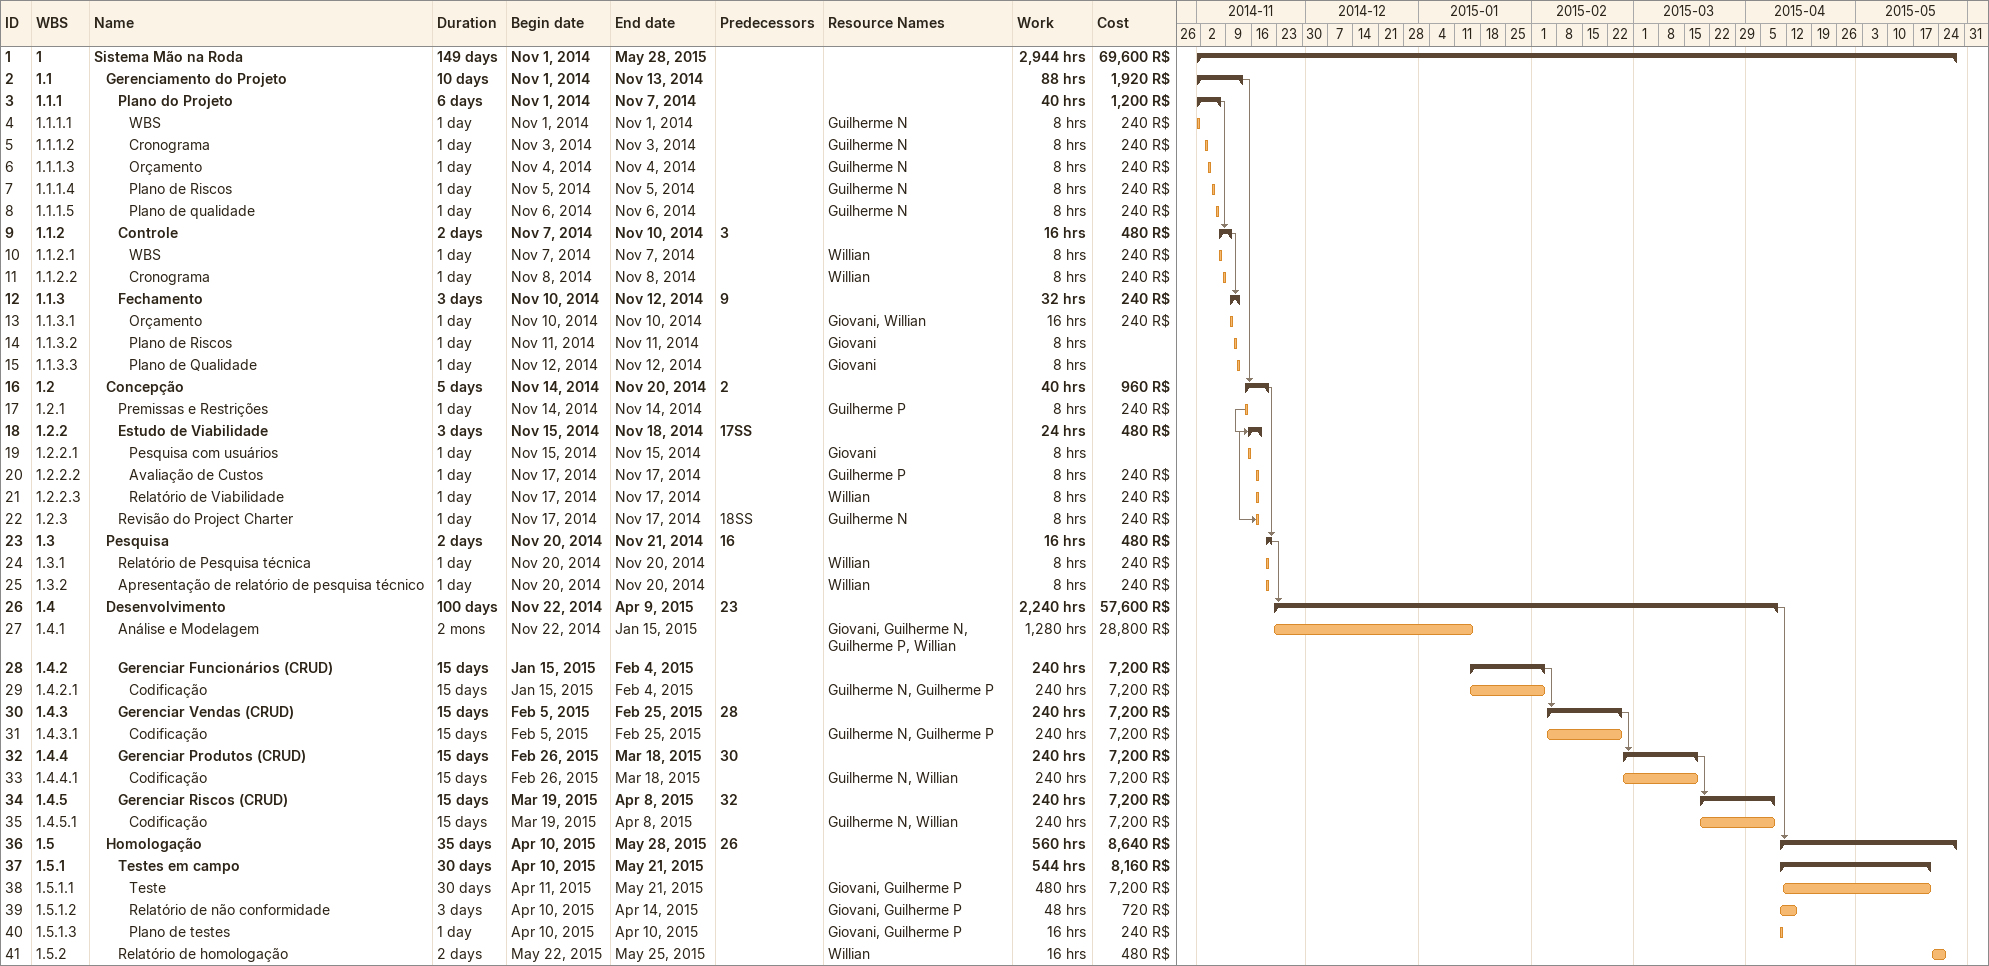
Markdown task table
| ID | WBS | Task | Duration | Start | Finish | Predecessors | Resources | Work (h) | Cost (R$) |
|---|---|---|---|---|---|---|---|---|---|
| 1 | 1 | **Sistema Mão na Roda** | 149d | 2014-11-01 | 2015-05-28 |  |  | 2944 | 69600 |
| 2 | 1.1 | **Gerenciamento do Projeto** | 10d | 2014-11-01 | 2014-11-13 |  |  | 88 | 1920 |
| 3 | 1.1.1 | **Plano do Projeto** | 6d | 2014-11-01 | 2014-11-07 |  |  | 40 | 1200 |
| 4 | 1.1.1.1 | WBS | 1d | 2014-11-01 | 2014-11-01 |  | Guilherme N | 8 | 240 |
| 5 | 1.1.1.2 | Cronograma | 1d | 2014-11-03 | 2014-11-03 |  | Guilherme N | 8 | 240 |
| 6 | 1.1.1.3 | Orçamento | 1d | 2014-11-04 | 2014-11-04 |  | Guilherme N | 8 | 240 |
| 7 | 1.1.1.4 | Plano de Riscos | 1d | 2014-11-05 | 2014-11-05 |  | Guilherme N | 8 | 240 |
| 8 | 1.1.1.5 | Plano de qualidade | 1d | 2014-11-06 | 2014-11-06 |  | Guilherme N | 8 | 240 |
| 9 | 1.1.2 | **Controle** | 2d | 2014-11-07 | 2014-11-10 | 3 |  | 16 | 480 |
| 10 | 1.1.2.1 | WBS | 1d | 2014-11-07 | 2014-11-07 |  | Willian | 8 | 240 |
| 11 | 1.1.2.2 | Cronograma | 1d | 2014-11-08 | 2014-11-08 |  | Willian | 8 | 240 |
| 12 | 1.1.3 | **Fechamento** | 3d | 2014-11-10 | 2014-11-12 | 9 |  | 32 | 240 |
| 13 | 1.1.3.1 | Orçamento | 1d | 2014-11-10 | 2014-11-10 |  | Giovani, Willian | 16 | 240 |
| 14 | 1.1.3.2 | Plano de Riscos | 1d | 2014-11-11 | 2014-11-11 |  | Giovani | 8 |  |
| 15 | 1.1.3.3 | Plano de Qualidade | 1d | 2014-11-12 | 2014-11-12 |  | Giovani | 8 |  |
| 16 | 1.2 | **Concepção** | 5d | 2014-11-14 | 2014-11-20 | 2 |  | 40 | 960 |
| 17 | 1.2.1 | Premissas e Restrições | 1d | 2014-11-14 | 2014-11-14 |  | Guilherme P | 8 | 240 |
| 18 | 1.2.2 | **Estudo de Viabilidade** | 3d | 2014-11-15 | 2014-11-18 | 17SS |  | 24 | 480 |
| 19 | 1.2.2.1 | Pesquisa com usuários | 1d | 2014-11-15 | 2014-11-15 |  | Giovani | 8 |  |
| 20 | 1.2.2.2 | Avaliação de Custos | 1d | 2014-11-17 | 2014-11-17 |  | Guilherme P | 8 | 240 |
| 21 | 1.2.2.3 | Relatório de Viabilidade | 1d | 2014-11-17 | 2014-11-17 |  | Willian | 8 | 240 |
| 22 | 1.2.3 | Revisão do Project Charter | 1d | 2014-11-17 | 2014-11-17 | 18SS | Guilherme N | 8 | 240 |
| 23 | 1.3 | **Pesquisa** | 2d | 2014-11-20 | 2014-11-21 | 16 |  | 16 | 480 |
| 24 | 1.3.1 | Relatório de Pesquisa técnica | 1d | 2014-11-20 | 2014-11-20 |  | Willian | 8 | 240 |
| 25 | 1.3.2 | Apresentação de relatório de pesquisa técnico | 1d | 2014-11-20 | 2014-11-20 |  | Willian | 8 | 240 |
| 26 | 1.4 | **Desenvolvimento** | 100d | 2014-11-22 | 2015-04-09 | 23 |  | 2240 | 57600 |
| 27 | 1.4.1 | Análise e Modelagem | 2mo | 2014-11-22 | 2015-01-15 |  | Giovani, Guilherme N, Guilherme P, Willian | 1280 | 28800 |
| 28 | 1.4.2 | **Gerenciar Funcionários (CRUD)** | 15d | 2015-01-15 | 2015-02-04 |  |  | 240 | 7200 |
| 29 | 1.4.2.1 | Codificação | 15d | 2015-01-15 | 2015-02-04 |  | Guilherme N, Guilherme P | 240 | 7200 |
| 30 | 1.4.3 | **Gerenciar Vendas (CRUD)** | 15d | 2015-02-05 | 2015-02-25 | 28 |  | 240 | 7200 |
| 31 | 1.4.3.1 | Codificação | 15d | 2015-02-05 | 2015-02-25 |  | Guilherme N, Guilherme P | 240 | 7200 |
| 32 | 1.4.4 | **Gerenciar Produtos (CRUD)** | 15d | 2015-02-26 | 2015-03-18 | 30 |  | 240 | 7200 |
| 33 | 1.4.4.1 | Codificação | 15d | 2015-02-26 | 2015-03-18 |  | Guilherme N, Willian | 240 | 7200 |
| 34 | 1.4.5 | **Gerenciar Riscos (CRUD)** | 15d | 2015-03-19 | 2015-04-08 | 32 |  | 240 | 7200 |
| 35 | 1.4.5.1 | Codificação | 15d | 2015-03-19 | 2015-04-08 |  | Guilherme N, Willian | 240 | 7200 |
| 36 | 1.5 | **Homologação** | 35d | 2015-04-10 | 2015-05-28 | 26 |  | 560 | 8640 |
| 37 | 1.5.1 | **Testes em campo** | 30d | 2015-04-10 | 2015-05-21 |  |  | 544 | 8160 |
| 38 | 1.5.1.1 | Teste | 30d | 2015-04-11 | 2015-05-21 |  | Giovani, Guilherme P | 480 | 7200 |
| 39 | 1.5.1.2 | Relatório de não conformidade | 3d | 2015-04-10 | 2015-04-14 |  | Giovani, Guilherme P | 48 | 720 |
| 40 | 1.5.1.3 | Plano de testes | 1d | 2015-04-10 | 2015-04-10 |  | Giovani, Guilherme P | 16 | 240 |
| 41 | 1.5.2 | Relatório de homologação | 2d | 2015-05-22 | 2015-05-25 |  | Willian | 16 | 480 |
